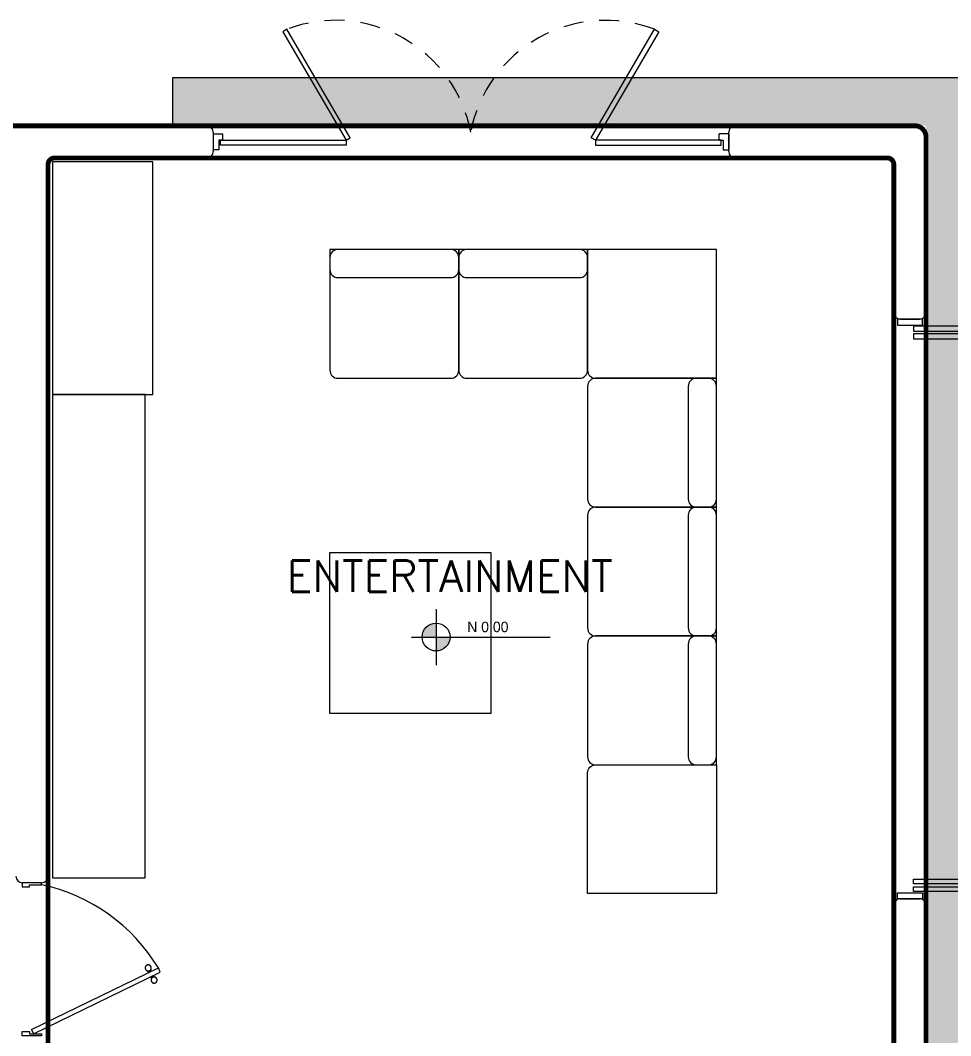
# Model space of a CAD drawing. Header units: metres. Extents: x 8 to 2416, y -346 to 476.
# Drawn here: x 142.79 to 148.57, y -227.27 to -220.96 of the extents above; entities that cross this region are included whole.
import ezdxf

# ---------------------------------------------------------------- set-up
doc = ezdxf.new("R2010")
doc.units = ezdxf.units.M
doc.linetypes.add('0', pattern=[0])
doc.linetypes.add('HIDDEN2', pattern=[0.1875, 0.125, -0.0625])
doc.layers.get('0').update_dxf_attribs({"color": 250, "linetype": '0', "lineweight": 20})
for name, color, linetype, lineweight in [('A-DOOR', 35, 'Continuous', 5), ('A-WALL', 250, 'Continuous', 20), ('baños', 140, 'Continuous', 0), ('MOBILIARIOS', 252, 'Continuous', 0), ('piso', 253, 'Continuous', 0), ('SE-2', 252, 'Continuous', 9), ('textos', 7, 'Continuous', 0)]:
    doc.layers.add(name, color=color, linetype=linetype, lineweight=lineweight)
doc.layers.add('hatch piso', color=253, linetype='Continuous', lineweight=0, transparency=0.7)
doc.layers.add('REVESTIMIENTO EXTERIOR', color=7, linetype='Continuous', lineweight=5, true_color=0xffdebd)
doc.styles.add('ESC100-2mm', font='arial.ttf', dxfattribs={"height": 0.15})
doc.styles.get("Standard").update_dxf_attribs({"font": 'arial.ttf', "height": 0.1875})

# ---------------------------------------------------------------- blocks, each defined once
blk = doc.blocks.new('puerta 1.00')
at = {"layer": 'A-DOOR'}
for p, q in [((-0.15, -0.0125), (-0.9369, -0.3949)), ((-0.1376, -0.038), (-0.9245, -0.4204)), ((-0.1376, -0.038), (-0.15, -0.0125)), ((-0.8946, -0.3743), (-0.8996, -0.3641)), ((-0.8777, -0.3661), (-0.8826, -0.3559)), ((-0.9369, -0.3949), (-0.9245, -0.4204)), ((-0.8822, -0.3998), (-0.8772, -0.4101)), ((-0.8653, -0.3916), (-0.8603, -0.4018))]:
    blk.add_line(p, q, dxfattribs=at)
for points in [[(-0.08, 0), (-0.08, -0.025), (-0.125, -0.025), (-0.125, -0.0125), (-0.2, -0.0125), (-0.2, 0), (-0.08, 0)], [(-0.08, -0.95), (-0.08, -0.925), (-0.125, -0.925), (-0.125, -0.9375), (-0.2, -0.9375), (-0.2, -0.95), (-0.08, -0.95)]]:
    blk.add_lwpolyline(points, dxfattribs=at)
blk.add_arc((0.0366, 0.1602), 1.1229, 211.13358, 257.83427, dxfattribs=at)
for points in [[(-0.8982, -0.3642), (-0.9033, -0.3642), (-0.912, -0.3591), (-0.917, -0.3504), (-0.917, -0.3403), (-0.912, -0.3316), (-0.9033, -0.3265), (-0.8932, -0.3265), (-0.8844, -0.3316), (-0.8794, -0.3403), (-0.8794, -0.3504), (-0.8844, -0.3591), (-0.8932, -0.3642), (-0.8982, -0.3642)], [(-0.8617, -0.4394), (-0.8667, -0.4394), (-0.8754, -0.4344), (-0.8805, -0.4256), (-0.8805, -0.4156), (-0.8754, -0.4068), (-0.8667, -0.4018), (-0.8566, -0.4018), (-0.8479, -0.4068), (-0.8428, -0.4156), (-0.8428, -0.4257), (-0.8479, -0.4344), (-0.8566, -0.4394), (-0.8617, -0.4394)]]:
    blk.add_open_spline(points, degree=2, dxfattribs=at)
blk = doc.blocks.new('A$C9daa110d')
at = {"layer": 'A-DOOR'}
for p, q in [((0, 0.1005), (0.06, 0.1005)), ((0, 0.1005), (0, 0.0005)), ((0.06, 0.0605), (0.06, 0.1005)), ((3.2, 0.1), (3.14, 0.1)), ((3.14, 0.06), (3.14, 0.1)), ((3.2, 0.1), (3.2, 0)), ((0.035, 0.0005), (0, 0.0005)), ((0.035, 0.0605), (0.035, 0.0005)), ((0.06, 0.0605), (0.035, 0.0605)), ((3.14, 0.06), (3.165, 0.06)), ((3.165, 0.06), (3.165, 0)), ((3.165, 0), (3.2, 0))]:
    blk.add_line(p, q, dxfattribs=at)
for points in [[(0.4314, 0.7341), (0.8247, 0.0604), (0.8509, 0.0757), (0.4576, 0.7494)], [(2.7658, 0.7337), (2.3723, 0.0601), (2.3462, 0.0754), (2.7397, 0.749)], [(0.0446, 0.0605), (0.8247, 0.0604), (0.8247, 0.0301), (0.0446, 0.0302)], [(3.1524, 0.06), (2.3723, 0.0601), (2.3723, 0.0298), (3.1524, 0.0297)]]:
    blk.add_lwpolyline(points, close=True, dxfattribs=at)
at = {"layer": 'A-DOOR', "linetype": 'HIDDEN2'}
for centre, start, end in [((0.76, -0.0488), 10.76134, 110.74881), ((2.437, -0.0491), 69.23247, 169.21994)]:
    blk.add_arc(centre, 0.8536, start, end, dxfattribs=at)
blk = doc.blocks.new('A$C19a6c55b')
at = {"layer": 'A-DOOR'}
for points in [[(0, 3.5625), (0.1554, 3.5625), (0.1554, 3.6), (0, 3.6)], [(0.1005, 3.5251), (1.0357, 3.5251), (1.0357, 3.5554), (0.1005, 3.5554)], [(0.1005, 3.4774), (1.0357, 3.4774), (1.0357, 3.5077), (0.1005, 3.5077)], [(0.1005, 0.1226), (1.0357, 0.1226), (1.0357, 0.0923), (0.1005, 0.0923)], [(0.1005, 0.0749), (1.0357, 0.0749), (1.0357, 0.0446), (0.1005, 0.0446)], [(0, 0.0375), (0.1554, 0.0375), (0.1554, 0), (0, 0)]]:
    blk.add_lwpolyline(points, close=True, dxfattribs=at)
blk = doc.blocks.new('PL BASE 1N NASAS 09')
at = {"layer": 'textos', "transparency": 33554534}
h = blk.add_hatch(color=256, dxfattribs=at)
h.dxf.hatch_style = 1
h.paths.add_polyline_path([(-96.4222, -38.3379, 0.414214), (-96.5087, -38.4244), (-96.4222, -38.4244)])
h.paths.add_polyline_path([(-96.3356, -38.4244), (-96.4222, -38.4244), (-96.4222, -38.511, 0.414214)])
at = {"layer": 'A-WALL'}
for p, q in [((-99.0911, -35.2497), (-97.8461, -35.2497)), ((-97.8061, -35.2897), (-97.8061, -35.4097)), ((-94.5661, -35.2497), (-93.4515, -35.2497)), ((-93.3811, -35.3197), (-93.3811, -36.4097)), ((-98.8311, -35.4897), (-98.8311, -39.9097)), ((-98.7911, -35.4497), (-97.8461, -35.4497)), ((-94.5661, -35.4497), (-93.6211, -35.4497)), ((-93.5811, -35.4897), (-93.5811, -36.4097)), ((-93.5411, -36.4497), (-93.4211, -36.4497)), ((-98.8711, -39.9497), (-98.9911, -39.9497)), ((-93.5811, -40.0897), (-93.5811, -41.0097)), ((-93.5411, -40.0497), (-93.4211, -40.0497)), ((-93.3811, -40.0897), (-93.3811, -41.2997)), ((-98.8711, -40.8997), (-98.9911, -40.8997))]:
    blk.add_line(p, q, dxfattribs=at)
at = {"layer": 'A-WALL', "transparency": 33554684}
blk.add_line((-94.6061, -35.4097), (-94.6061, -35.2897), dxfattribs=at)
at = {"layer": 'A-WALL'}
for centre, radius, start, end in [((-97.8461, -35.2897), 0.04, 0, 90), ((-94.5661, -35.2897), 0.04, 90, 180), ((-93.4511, -35.3197), 0.07, 0, 90), ((-97.8461, -35.4097), 0.04, 270, 0), ((-98.7911, -35.4897), 0.04, 90, 180), ((-93.6211, -35.4897), 0.04, 0, 90), ((-93.5411, -36.4097), 0.04, 180, 270), ((-93.4211, -36.4097), 0.04, 270, 0), ((-98.9911, -39.9097), 0.04, 180, 270), ((-98.8711, -39.9097), 0.04, 270, 0), ((-93.5411, -40.0897), 0.04, 90, 180), ((-93.4211, -40.0897), 0.04, 0, 90)]:
    blk.add_arc(centre, radius, start, end, dxfattribs=at)
at = {"layer": 'A-WALL', "transparency": 33554684}
blk.add_arc((-94.5661, -35.4097), 0.04, 180, 270, dxfattribs=at)
at = {"layer": 'piso'}
for p, q in [((-98.0565, -34.9497), (-88.1811, -34.9497)), ((-98.056, -35.2497), (-98.056, -34.9497)), ((-97.8461, -35.2497), (-94.5661, -35.2497))]:
    blk.add_line(p, q, dxfattribs=at)
at = {"layer": 'piso', "transparency": 33554687}
blk.add_line((-93.3811, -40.0897), (-93.3811, -36.4097), dxfattribs=at)
at = {"layer": 'textos'}
for p, q in [((-96.4222, -38.2505), (-96.4222, -38.5984)), ((-96.576, -38.4244), (-95.7151, -38.4244))]:
    blk.add_line(p, q, dxfattribs=at)
blk.add_circle((-96.4222, -38.4244), 0.0865, dxfattribs=at)
at = {"color": 1}
blk.add_blockref('A$C9daa110d', (-97.8061, -35.3997), dxfattribs=at)
at = {"layer": 'A-DOOR', "rotation": 180}
blk.add_blockref('puerta 1.00', (-99.0711, -40.8997), dxfattribs=at)
at = {"layer": 'SE-2', "xscale": -1, "rotation": 180}
blk.add_blockref('A$C19a6c55b', (-93.5588, -36.4497), dxfattribs=at)
at = {"layer": 'textos', "insert": (-97.482, -38.1433), "char_height": 0.195, "width": 3.404877, "attachment_point": 7}
blk.add_mtext('{\\Fromans|c0; ENTERTAINMENT}', dxfattribs=at)
at = {"layer": 'textos', "insert": (-96.2292, -38.3291), "char_height": 0.065, "attachment_point": 1, "style": 'ESC100-2mm'}
blk.add_mtext_dynamic_manual_height_columns('{\\Ftxt|c0;N 0.00}', width=2.216942, gutter_width=0.5, heights=[0], dxfattribs=at)
blk = doc.blocks.new('PL MUEBLES 1N NASAS 09')
at = {"layer": 'hatch piso'}
h = blk.add_hatch(dxfattribs=at)
h.set_pattern_fill('AR-BRSTD', color=256, scale=0.002, angle=-90)
h.set_pattern_definition([(270, (32.50438, 232.01007), (0.1354836, -2e-17), []), (0, (32.50438, 232.01007), (0.1354836, 0.2032), [0.1354836, -0.1354836])])
h.paths.add_polyline_path([(77.6423, 53.2549), (75.0805, 53.2549), (75.0805, 47.4481), (74.0805, 47.4481), (74.0805, 53.2536), (64.2055, 53.2536), (64.2055, 52.9536), (68.8805, 52.9536), (68.8805, 32.9536), (64.2055, 32.9536), (64.2055, 32.6536), (74.0805, 32.6536), (74.0805, 38.459), (75.0805, 38.459), (75.0805, 32.6549), (77.6423, 32.6549)])
h.paths.add_polyline_path([(72.263, 46.1088), (72.263, 45.6588), (72.6881, 45.6588), (72.6881, 44.6588), (70.0881, 44.6588), (70.0881, 45.6588), (70.5049, 45.6588), (70.5049, 46.1088)], flags=16)
h.paths.add_polyline_path([(70.1951, 48.5995), (70.1951, 49.5995), (71.8951, 49.5995), (71.8951, 48.5995)], flags=16)
edge = h.paths.add_edge_path(flags=16)
edge.add_arc((73.3805, 47.1481), 0.1, 90, 180, ccw=False)
edge.add_line((73.3805, 47.2481), (73.7805, 47.2481))
edge.add_arc((73.7805, 47.1481), 0.1, 0, 90, ccw=False)
edge.add_line((73.8805, 47.1481), (73.8805, 46.8981))
edge.add_arc((73.7805, 46.8981), 0.1, -90, 0, ccw=False)
edge.add_line((73.7805, 46.7981), (73.3805, 46.7981))
edge.add_arc((73.3805, 46.8981), 0.1, 180, 270, ccw=False)
edge.add_line((73.2805, 46.8981), (73.2805, 47.1481))
edge = h.paths.add_edge_path(flags=16)
edge.add_arc((71.0742, 50.0034), 0.25, 0, 360)
edge = h.paths.add_edge_path(flags=16)
edge.add_ellipse((71.5381, 43.9234), major_axis=(0.8, 0.0085), ratio=0.419259, start_angle=0, end_angle=360)
h.paths.add_polyline_path([(72.6881, 44.3074), (73.4881, 44.3074), (73.4881, 43.5074), (72.6881, 43.5074)], flags=16)
h.paths.add_polyline_path([(70.0881, 44.3074), (70.0881, 43.5074), (69.2881, 43.5074), (69.2881, 44.3074)], flags=16)
h.paths.add_polyline_path([(70.1951, 50.4072), (70.1951, 51.4072), (71.8951, 51.4072), (71.8951, 50.4072)], flags=16)
edge = h.paths.add_edge_path(flags=16)
edge.add_ellipse((71.5381, 41.9837), major_axis=(0.8, -0.0085), ratio=0.419259, start_angle=0, end_angle=360, ccw=False)
h.paths.add_polyline_path([(72.6881, 42.3997), (73.4881, 42.3997), (73.4881, 41.5997), (72.6881, 41.5997)], flags=16)
h.paths.add_polyline_path([(70.0881, 42.3997), (70.0881, 41.5997), (69.2881, 41.5997), (69.2881, 42.3997)], flags=16)
edge = h.paths.add_edge_path(flags=16)
edge.add_line((73.2805, 52.5959), (73.2805, 52.8459))
edge.add_arc((73.3805, 52.8459), 0.1, 90, 180, ccw=False)
edge.add_line((73.3805, 52.9459), (73.7805, 52.9459))
edge.add_arc((73.7805, 52.8459), 0.1, 0, 90, ccw=False)
edge.add_line((73.8805, 52.8459), (73.8805, 52.5959))
edge.add_arc((73.7805, 52.5959), 0.1, -90, 0, ccw=False)
edge.add_line((73.7805, 52.4959), (73.3805, 52.4959))
edge.add_arc((73.3805, 52.5959), 0.1, 180, 270, ccw=False)
h.paths.add_polyline_path([(72.6881, 41.2483), (72.6881, 40.2483), (72.263, 40.2483), (72.263, 39.7983), (70.5049, 39.7983), (70.5049, 40.2483), (70.0881, 40.2483), (70.0881, 41.2483)], flags=16)
edge = h.paths.add_edge_path(flags=16)
edge.add_line((73.3805, 39.099), (73.7805, 39.099))
edge.add_arc((73.7805, 38.999), 0.1, 0, 90, ccw=False)
edge.add_line((73.8805, 38.999), (73.8805, 38.749))
edge.add_arc((73.7805, 38.749), 0.1, -90, 0, ccw=False)
edge.add_line((73.7805, 38.649), (73.3805, 38.649))
edge.add_arc((73.3805, 38.749), 0.1, 180, 270, ccw=False)
edge.add_line((73.2805, 38.749), (73.2805, 38.999))
edge.add_arc((73.3805, 38.999), 0.1, 90, 180, ccw=False)
edge = h.paths.add_edge_path(flags=0)
edge.add_line((70.4837, 36.7952), (70.4399, 36.8229))
edge.add_line((70.4399, 36.8229), (70.4131, 36.7807))
edge.add_line((70.4131, 36.7807), (70.3286, 36.8341))
edge.add_arc((70.195, 36.6229), 0.25, 57.68021, 237.68021)
edge.add_line((70.0613, 36.4116), (70.1458, 36.3581))
edge.add_line((70.1458, 36.3581), (70.1191, 36.3159))
edge.add_line((70.1191, 36.3159), (70.1731, 36.2817))
edge.add_arc((71.2562, 35.9774), 1.125, 133.37096, 164.30948, ccw=False)
edge = h.paths.add_edge_path(flags=16)
edge.add_arc((70.0042, 35.9865), 0.2909, 89.25887, 335.97934, ccw=False)
edge.add_line((70.008, 36.2774), (70.108, 36.2774))
edge.add_line((70.108, 36.2774), (70.108, 36.2274))
edge.add_line((70.108, 36.2274), (70.008, 36.2274))
edge.add_arc((70.008, 35.9774), 0.25, 90, 270)
edge.add_line((70.008, 35.7274), (70.108, 35.7274))
edge.add_line((70.108, 35.7274), (70.108, 35.6774))
edge.add_line((70.108, 35.6774), (70.1799, 35.6774))
edge.add_line((70.1799, 35.6774), (70.1191, 35.639))
edge.add_line((70.1191, 35.639), (70.1458, 35.5967))
edge.add_line((70.1458, 35.5967), (70.0613, 35.5433))
edge.add_arc((70.195, 35.332), 0.25, 122.31979, 302.31979)
edge.add_line((70.3286, 35.1207), (70.4131, 35.1742))
edge.add_line((70.4131, 35.1742), (70.4399, 35.1319))
edge.add_line((70.4399, 35.1319), (70.3554, 35.0785))
edge.add_arc((70.1898, 35.3287), 0.3, 211.27428, 303.49799, ccw=False)
edge.add_arc((70.2847, 34.8472), 0.4791, -37.75931, 137.1635, ccw=False)
edge.add_arc((70.6181, 34.7662), 0.2172, 282.0494, 481.72819)
edge.add_line((70.5039, 34.9509), (70.544, 35.0426))
edge.add_line((70.544, 35.0426), (70.5898, 35.0225))
edge.add_line((70.5898, 35.0225), (70.5497, 34.9309))
edge.add_arc((70.79, 34.8563), 0.2515, -29.97721, 162.74223, ccw=False)
edge.add_line((71.0078, 34.7306), (71.0479, 34.8222))
edge.add_line((71.0479, 34.8222), (71.0937, 34.8022))
edge.add_line((71.0937, 34.8022), (71.1225, 34.8681))
edge.add_line((71.1225, 34.8681), (71.1334, 34.797))
edge.add_line((71.1334, 34.797), (71.1828, 34.8046))
edge.add_line((71.1828, 34.8046), (71.198, 34.7057))
edge.add_arc((71.443, 34.7571), 0.2504, 5.56994, 191.83466, ccw=False)
edge.add_line((71.6922, 34.7814), (71.6771, 34.8802))
edge.add_line((71.6771, 34.8802), (71.7265, 34.8878))
edge.add_line((71.7265, 34.8878), (71.7156, 34.9588))
edge.add_line((71.7156, 34.9588), (71.7628, 34.9046))
edge.add_line((71.7628, 34.9046), (71.8005, 34.9374))
edge.add_line((71.8005, 34.9374), (71.8662, 34.862))
edge.add_arc((72.0737, 35.0044), 0.2516, 47.58671, 214.45746, ccw=False)
edge.add_line((72.2434, 35.1902), (72.1778, 35.2656))
edge.add_line((72.1778, 35.2656), (72.2155, 35.2984))
edge.add_line((72.2155, 35.2984), (72.1612, 35.3608))
edge.add_line((72.1612, 35.3608), (72.2391, 35.3331))
edge.add_line((72.2391, 35.3331), (72.2559, 35.3802))
edge.add_line((72.2559, 35.3802), (72.3501, 35.3468))
edge.add_arc((72.4234, 35.586), 0.2502, 67.92435, 252.95457, ccw=False)
edge.add_line((72.5175, 35.8179), (72.4233, 35.8514))
edge.add_line((72.4233, 35.8514), (72.44, 35.8985))
edge.add_line((72.44, 35.8985), (72.3723, 35.9226))
edge.add_line((72.3723, 35.9226), (72.4424, 35.9384))
edge.add_line((72.4424, 35.9384), (72.4313, 35.9872))
edge.add_line((72.4313, 35.9872), (72.5289, 36.0093))
edge.add_arc((72.4445, 36.2465), 0.2518, 95.95001, 289.56847, ccw=False)
edge.add_line((72.4184, 36.4969), (72.3209, 36.4749))
edge.add_line((72.3209, 36.4749), (72.3099, 36.5236))
edge.add_line((72.3099, 36.5236), (72.2397, 36.5077))
edge.add_line((72.2397, 36.5077), (72.2905, 36.5587))
edge.add_line((72.2905, 36.5587), (72.2551, 36.594))
edge.add_line((72.2551, 36.594), (72.3257, 36.6648))
edge.add_arc((72.1487, 36.8413), 0.25, 315.07903, 495.07903)
edge.add_line((71.9717, 37.0178), (71.9011, 36.947))
edge.add_line((71.9011, 36.947), (71.8657, 36.9823))
edge.add_line((71.8657, 36.9823), (71.9363, 37.0531))
edge.add_arc((72.1119, 36.9416), 0.2081, -66.66126, 147.57331, ccw=False)
edge.add_arc((72.46, 37.8666), 1.1473, 197.48909, 256.61195, ccw=False)
edge.add_arc((71.3445, 37.2226), 0.3, -4.05695, 85.94305, ccw=False)
edge.add_line((71.6438, 37.2013), (71.6367, 37.1016))
edge.add_line((71.6367, 37.1016), (71.5868, 37.1051))
edge.add_line((71.5868, 37.1051), (71.5939, 37.2049))
edge.add_arc((71.3445, 37.2226), 0.25, 355.94305, 535.94305)
edge.add_line((71.0952, 37.2403), (71.0881, 37.1405))
edge.add_line((71.0881, 37.1405), (71.0382, 37.144))
edge.add_line((71.0382, 37.144), (71.0331, 37.0723))
edge.add_line((71.0331, 37.0723), (70.9991, 37.1357))
edge.add_line((70.9991, 37.1357), (70.955, 37.112))
edge.add_line((70.955, 37.112), (70.9077, 37.2001))
edge.add_arc((70.4179, 37.5831), 0.6217, 274.55284, 321.97284, ccw=False)
edge.add_line((70.4673, 36.9633), (70.5146, 36.8752))
edge.add_line((70.5146, 36.8752), (70.4706, 36.8515))
edge.add_line((70.4706, 36.8515), (70.4233, 36.9396))
edge.add_arc((70.6845, 37.0871), 0.3, 117.21733, 209.44104, ccw=False)
edge.add_arc((71.7235, 36.3655), 1.5363, 139.95915, 198.89214)
edge = h.paths.add_edge_path(flags=0)
edge.add_arc((71.2562, 35.9774), 0.7, 0, 360)
edge = h.paths.add_edge_path(flags=16)
edge.add_line((73.3805, 33.4111), (73.7805, 33.4111))
edge.add_arc((73.7805, 33.3111), 0.1, 0, 90, ccw=False)
edge.add_line((73.8805, 33.3111), (73.8805, 33.0611))
edge.add_arc((73.7805, 33.0611), 0.1, -90, 0, ccw=False)
edge.add_line((73.7805, 32.9611), (73.3805, 32.9611))
edge.add_arc((73.3805, 33.0611), 0.1, 180, 270, ccw=False)
edge.add_line((73.2805, 33.0611), (73.2805, 33.3111))
edge.add_arc((73.3805, 33.3111), 0.1, 90, 180, ccw=False)
at = {"layer": 'MOBILIARIOS'}
for points in [[(64.0817, 51.2858), (64.0817, 52.7288), (63.4587, 52.7288), (63.4587, 51.2858)], [(64.0334, 48.2843), (64.0334, 51.2858), (63.4587, 51.2858), (63.4587, 48.2843)], [(65.1795, 50.3046), (66.1795, 50.3046), (66.1795, 49.3046), (65.1795, 49.3046)]]:
    blk.add_lwpolyline(points, close=True, dxfattribs=at)
for points in [[(65.9797, 52.1854), (65.1797, 52.1854), (65.1797, 51.4354, 0.414214), (65.2297, 51.3854), (65.9297, 51.3854, 0.414214), (65.9797, 51.4354)], [(65.9297, 52.1854), (65.2297, 52.1854, 0.414214), (65.1797, 52.1354), (65.1797, 52.0604, 0.414214), (65.2297, 52.0104), (65.9297, 52.0104, 0.414214), (65.9797, 52.0604), (65.9797, 52.1354, 0.414214)], [(66.7297, 52.1854), (66.0297, 52.1854, 0.414214), (65.9797, 52.1354), (65.9797, 52.0604, 0.414214), (66.0297, 52.0104), (66.7297, 52.0104, 0.414214), (66.7797, 52.0604), (66.7797, 52.1354, 0.414214)], [(66.7797, 52.1854), (65.9797, 52.1854), (65.9797, 51.4354, 0.414214), (66.0297, 51.3854), (66.7297, 51.3854, 0.414214), (66.7797, 51.4354)], [(67.5797, 52.1854), (66.7797, 52.1854), (66.7797, 51.4354, 0.414214), (66.8297, 51.3854), (67.5797, 51.3854)], [(67.5797, 50.5854), (67.5797, 51.3854), (66.8297, 51.3854, 0.414214), (66.7797, 51.3354), (66.7797, 50.6354, 0.414214), (66.8297, 50.5854)], [(67.5797, 50.6354), (67.5797, 51.3354, 0.414214), (67.5297, 51.3854), (67.4547, 51.3854, 0.414214), (67.4047, 51.3354), (67.4047, 50.6354, 0.414214), (67.4547, 50.5854), (67.5297, 50.5854, 0.414214)], [(67.5797, 49.7854), (67.5797, 50.5854), (66.8297, 50.5854, 0.414214), (66.7797, 50.5354), (66.7797, 49.8354, 0.414214), (66.8297, 49.7854)], [(67.5797, 49.8354), (67.5797, 50.5354, 0.414214), (67.5297, 50.5854), (67.4547, 50.5854, 0.414214), (67.4047, 50.5354), (67.4047, 49.8354, 0.414214), (67.4547, 49.7854), (67.5297, 49.7854, 0.414214)], [(67.5797, 48.9854), (67.5797, 49.7854), (66.8297, 49.7854, 0.414214), (66.7797, 49.7354), (66.7797, 49.0354, 0.414214), (66.8297, 48.9854)], [(67.5797, 49.0354), (67.5797, 49.7354, 0.414214), (67.5297, 49.7854), (67.4547, 49.7854, 0.414214), (67.4047, 49.7354), (67.4047, 49.0354, 0.414214), (67.4547, 48.9854), (67.5297, 48.9854, 0.414214)], [(67.5797, 48.1858), (66.7797, 48.1858), (66.7797, 48.9354, -0.414214), (66.8297, 48.9854), (67.5797, 48.9854)]]:
    blk.add_lwpolyline(points, format="xyb", close=True, dxfattribs=at)
at = {"layer": 'baños'}
blk.add_blockref('PL BASE 1N NASAS 09', (162.2615, 88.2033), dxfattribs=at)

msp = doc.modelspace()

# ---------------------------------------------------------------- linework, layer by layer
at = {"layer": 'REVESTIMIENTO EXTERIOR', "const_width": 0.03}
for points in [[(143.74812, -221.61564), (126.80706, -221.61564, 0.4142136), (126.76706, -221.65564), (126.76706, -221.77564, 0.4142136), (126.80706, -221.81564)], [(143.74812, -241.61564), (148.37665, -241.61564, 0.4142136), (148.41665, -241.57564), (148.41706, -221.68564, 0.4142136), (148.34706, -221.61564), (143.74212, -221.61564)]]:
    msp.add_lwpolyline(points, format="xyb", dxfattribs=at)
msp.add_lwpolyline([(148.21706, -221.85564, 0.4142136), (148.17706, -221.81564), (143.00706, -221.81564, 0.4142136), (142.96706, -221.85564), (142.96706, -227.37564, 0.4142136), (143.00706, -227.41564), (148.17706, -227.41564, 0.4142136), (148.21706, -227.37564)], format="xyb", close=True, dxfattribs=at)

# ---------------------------------------------------------------- block references
msp.add_blockref('PL MUEBLES 1N NASAS 09', (79.53659, -274.56922))

doc.saveas('drawing.dxf')
